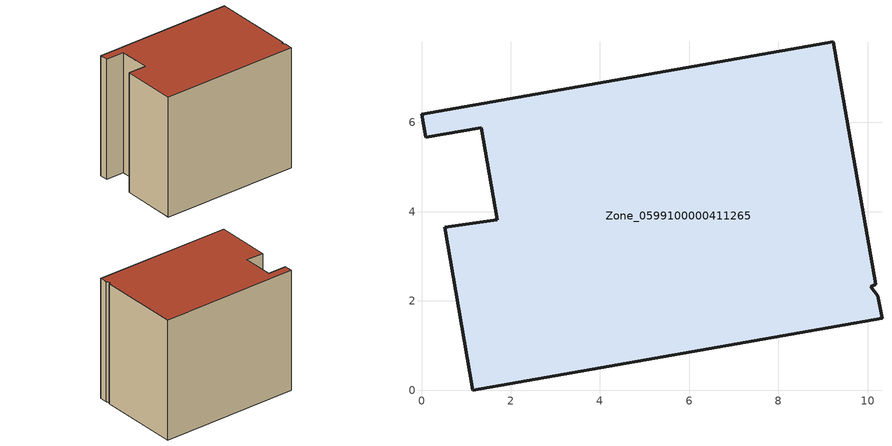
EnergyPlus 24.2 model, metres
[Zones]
Zone_0599100000411265
 floor ground (C_G): 10.07,2.32 10.23,2.12 10.32,1.61 1.15,0 0.52,3.65 1.69,3.82 1.34,5.88 0.09,5.67 0,6.19 9.23,7.81 10.19,2.38 z0
 wall outside (C_F): 10.19,2.38 9.23,7.81 0,6.19 0.09,5.67 1.34,5.88 1.69,3.82 0.52,3.65 1.15,0 10.32,1.61 10.23,2.12 10.07,2.32 10.19,2.38 z0:8.21
 roof outside (C_R): 10.23,2.12 10.07,2.32 10.19,2.38 9.23,7.81 0,6.19 0.09,5.67 1.34,5.88 1.69,3.82 0.52,3.65 1.15,0 10.32,1.61 z8.21
[BUILDING]
Pand.0599100000411265: North Axis=0; Terrain=City; Loads Convergence Tolerance Value=0.04; Temperature Convergence Tolerance Value=0.4; Solar Distribution=FullExterior; Maximum Number of Warmup Days=25; Minimum Number of Warmup Days=1
[Site:Location]
Rotterdam.The.Hague.AP_ZH_NLD Design_Conditions: Latitude=51.96; Longitude=4.45; Time Zone=1; Elevation=-4.5
[SITE:GROUNDTEMPERATURE:BUILDINGSURFACE]
18, 18, 18, 18, 18, 18, 18, 18, 18, 18, 18, 18
[MATERIAL] Thermal Absorptance=0.9; Solar Absorptance=0.7; Visible Absorptance=0.7
Name | Roughness | Thickness | Conductivity | Density | Specific Heat
G.TI.1992-2005 | MediumSmooth | 0.15 | 0.06 | 540 | 1210
F.TI.1992-2005 | Rough | 0.3 | 0.12 | 1920 | 840
R.TI.1992-2005 | MediumRough | 0.2 | 0.08 | 1500 | 1000
[CONSTRUCTION]
C_G: G.TI.1992-2005
C_F: F.TI.1992-2005
C_R: R.TI.1992-2005
[ZONE]
Zone_0599100000411265: Type=1; Multiplier=1; Ceiling Height=Autocalculate; Volume=Autocalculate; Floor Area=autocalculate; Part of Total Floor Area=Yes
[ZONEINFILTRATION:DESIGNFLOWRATE]
Infil_Zone_0599100000411265: Zone or ZoneList or Space or SpaceList=Zone_0599100000411265; Schedule=AlwaysOn; Design Flow Rate Calculation Method=Flow/Area; Flow Rate per Floor Area=0.0015; Constant Term Coefficient=1; Temperature Term Coefficient=0; Velocity Term Coefficient=0; Velocity Squared Term Coefficient=0
[HVACTEMPLATE:ZONE:IDEALLOADSAIRSYSTEM]
Zone_0599100000411265: Maximum Heating Supply Air Temperature=50; Minimum Cooling Supply Air Temperature=13; Maximum Heating Supply Air Humidity Ratio=0.0156; Minimum Cooling Supply Air Humidity Ratio=0.0077; Heating Limit=NoLimit; Cooling Limit=NoLimit; Dehumidification Control Type=ConstantSensibleHeatRatio; Cooling Sensible Heat Ratio=0.7; Dehumidification Setpoint=60; Humidification Control Type=None; Humidification Setpoint=30; Outdoor Air Method=None; Outdoor Air Flow Rate per Person=0.00944; Outdoor Air Flow Rate per Zone Floor Area=0; Outdoor Air Flow Rate per Zone=0; Demand Controlled Ventilation Type=None; Outdoor Air Economizer Type=NoEconomizer; Heat Recovery Type=None; Sensible Heat Recovery Effectiveness=0.7; Latent Heat Recovery Effectiveness=0.65
[ZONECONTROL:THERMOSTAT]
ThermostatControl_Zone_0599100000411265: Zone or ZoneList=Zone_0599100000411265; Control Type Schedule=DualSetpointControlType; Control 1=Thermostat_Zone_0599100000411265; Temperature Difference Between Cutout And Setpoint=0
[THERMOSTATSETPOINT:DUALSETPOINT]
Thermostat_Zone_0599100000411265: Heating Setpoint Temperature Schedule=HeatingSetpoint_Zone_0599100000411265; Cooling Setpoint Temperature Schedule=CoolingSetpoint_Zone_0599100000411265
[SCHEDULE:COMPACT]
HeatingSetpoint_Zone_0599100000411265: Through: 12/31, For: AllDays, Until: 24:00, 21
CoolingSetpoint_Zone_0599100000411265: Through: 12/31, For: AllDays, Until: 24:00, 24
DualSetpointControlType: Through: 12/31, For: AllDays, Until: 24:00, 4
AlwaysOn: Through: 12/31, For: AllDays, Until: 24:00, 1
